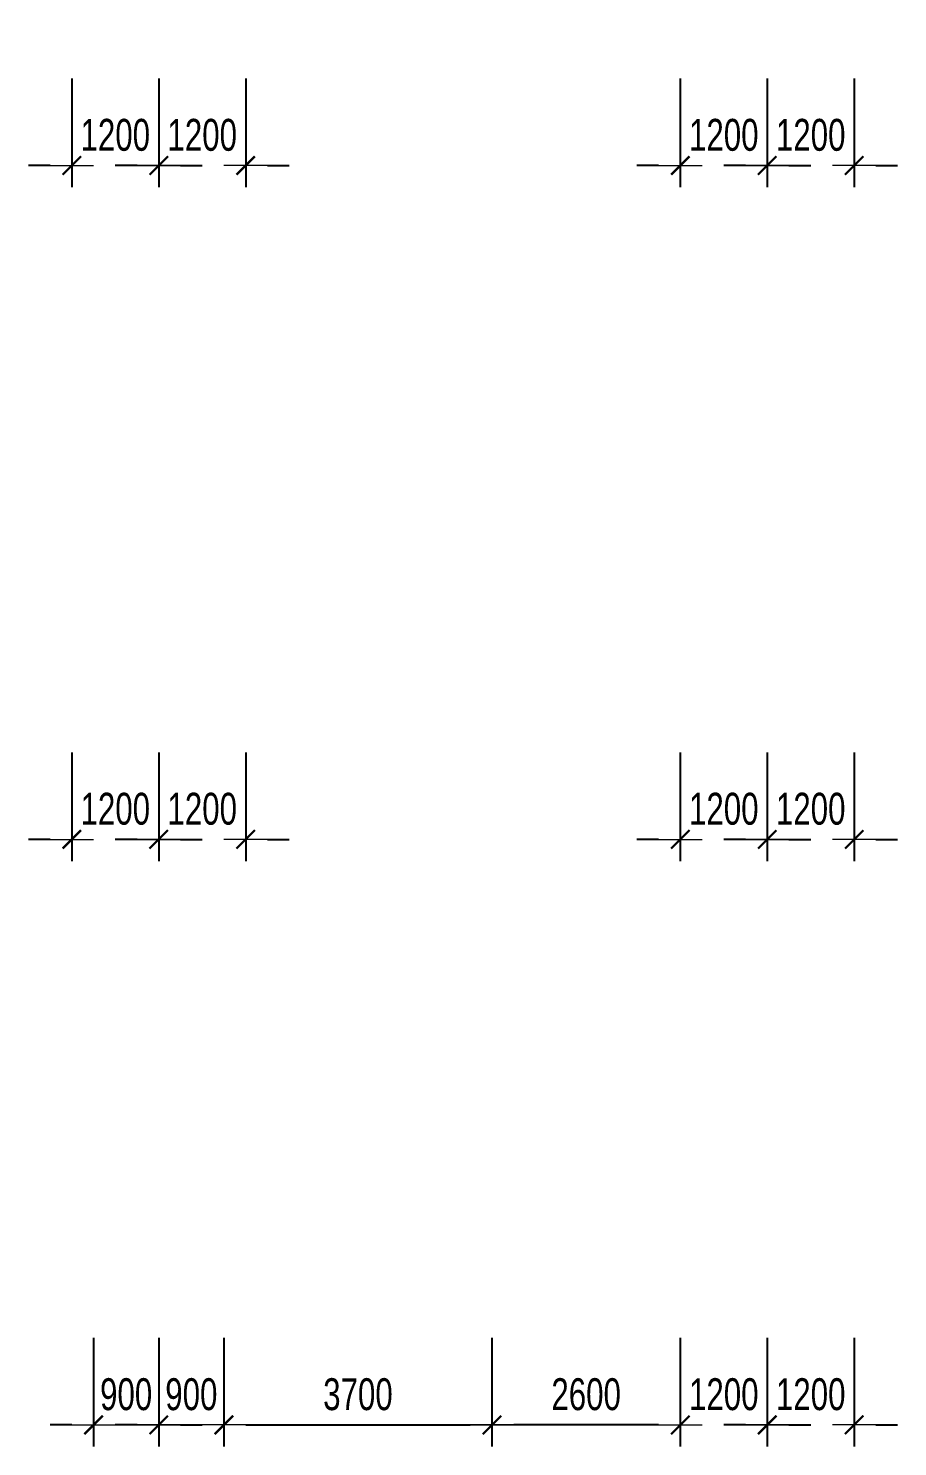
# Model space of a CAD drawing. Header units: millimetres. Extents: x -270655 to 676466, y -1281 to 105022.
# Drawn here: x 104000 to 116000, y 36252 to 55825 of the extents above; entities that cross this region are included whole.
import ezdxf

# ---------------------------------------------------------------- set-up
doc = ezdxf.new("R2010")
doc.units = ezdxf.units.MM
doc.layers.get('Defpoints').update_dxf_attribs({"color": 151, "lineweight": 9})
doc.layers.add('NDC_S_DIM', color=1, linetype='Continuous', lineweight=15)
doc.styles.add('NDC_DIM', font='', dxfattribs={"width": 0.75})
doc.styles.get('NDC_DIM').set_extended_font_data('Dotum')
doc.dimstyles.new('NDC_dim_200', dxfattribs={"dimscale": 200, "dimtxt": 2.2, "dimasz": 1.5, "dimexe": 1.5, "dimexo": 2.5, "dimgap": 1, "dimtad": 1, "dimdec": 0, "dimzin": 0, "dimdsep": 46, "dimtxsty": 'NDC_DIM', "dimblk": 'DIMMARK', "dimcen": 0.09, "dimdle": 1.2, "dimclrd": 1, "dimclre": 1, "dimclrt": 3, "dimadec": 0, "dimazin": 0, "dimtfac": 1, "dimtdec": 0, "dimtix": 1, "dimtofl": 0, "dimtmove": 0, "dimatfit": 3, "dimfxl": 6, "dimfxlon": 1, "dimtolj": 1, "dimtzin": 0, "dimarcsym": 0})

# ---------------------------------------------------------------- blocks, each defined once
blk = doc.blocks.new('DIMMARK')
at = {"layer": 'NDC_S_DIM', "color": 1}
blk.add_line((-1.5, 0), (1, 0), dxfattribs=at)
at = {"layer": 'NDC_S_DIM', "color": 2, "const_width": 0.1}
blk.add_lwpolyline([(-0.424, -0.424), (0.424, 0.424)], dxfattribs=at)
blk = doc.blocks.new('*D503')
at = {"layer": 'Defpoints', "color": 0, "transparency": 16777216}
for p in [(104900, 38445), (105800, 38445), (105800, 36552)]:
    blk.add_point(p, dxfattribs=at)
at = {"layer": 'NDC_S_DIM', "color": 1, "lineweight": -2, "transparency": 16777216}
for p, q in [((104900, 37752), (104900, 36252)), ((105800, 37752), (105800, 36252)), ((104600, 36552), (104300, 36552)), ((106100, 36552), (106400, 36552))]:
    blk.add_line(p, q, dxfattribs=at)
at = {"layer": 'NDC_S_DIM', "color": 1, "lineweight": -2, "transparency": 16777216, "xscale": 300, "yscale": 300, "zscale": 300}
blk.add_blockref('DIMMARK', (104900, 36552), dxfattribs=at)
at = {"layer": 'NDC_S_DIM', "color": 1, "lineweight": -2, "transparency": 16777216, "xscale": 300, "yscale": 300, "zscale": 300, "rotation": 180}
blk.add_blockref('DIMMARK', (105800, 36552), dxfattribs=at)
at = {"layer": 'NDC_S_DIM', "color": 3, "transparency": 16777216, "insert": (105350, 36973), "char_height": 440, "attachment_point": 5, "style": 'NDC_DIM'}
blk.add_mtext('\\A1;900', dxfattribs=at)
blk = doc.blocks.new('*D504')
at = {"layer": 'Defpoints', "color": 0, "transparency": 16777216}
for p in [(105800, 38445), (106700, 38445), (106700, 36552)]:
    blk.add_point(p, dxfattribs=at)
at = {"layer": 'NDC_S_DIM', "color": 1, "lineweight": -2, "transparency": 16777216}
for p, q in [((105800, 37752), (105800, 36252)), ((106700, 37752), (106700, 36252)), ((105500, 36552), (105200, 36552)), ((107000, 36552), (107300, 36552))]:
    blk.add_line(p, q, dxfattribs=at)
at = {"layer": 'NDC_S_DIM', "color": 1, "lineweight": -2, "transparency": 16777216, "xscale": 300, "yscale": 300, "zscale": 300}
blk.add_blockref('DIMMARK', (105800, 36552), dxfattribs=at)
at = {"layer": 'NDC_S_DIM', "color": 1, "lineweight": -2, "transparency": 16777216, "xscale": 300, "yscale": 300, "zscale": 300, "rotation": 180}
blk.add_blockref('DIMMARK', (106700, 36552), dxfattribs=at)
at = {"layer": 'NDC_S_DIM', "color": 3, "transparency": 16777216, "insert": (106250, 36973), "char_height": 440, "attachment_point": 5, "style": 'NDC_DIM'}
blk.add_mtext('\\A1;900', dxfattribs=at)
blk = doc.blocks.new('*D505')
at = {"layer": 'Defpoints', "color": 0, "transparency": 16777216}
for p in [(113000, 38445), (114200, 38445), (114200, 36552)]:
    blk.add_point(p, dxfattribs=at)
at = {"layer": 'NDC_S_DIM', "color": 1, "lineweight": -2, "transparency": 16777216}
for p, q in [((113000, 37752), (113000, 36252)), ((114200, 37752), (114200, 36252)), ((112700, 36552), (112400, 36552)), ((114500, 36552), (114800, 36552))]:
    blk.add_line(p, q, dxfattribs=at)
at = {"layer": 'NDC_S_DIM', "color": 1, "lineweight": -2, "transparency": 16777216, "xscale": 300, "yscale": 300, "zscale": 300}
blk.add_blockref('DIMMARK', (113000, 36552), dxfattribs=at)
at = {"layer": 'NDC_S_DIM', "color": 1, "lineweight": -2, "transparency": 16777216, "xscale": 300, "yscale": 300, "zscale": 300, "rotation": 180}
blk.add_blockref('DIMMARK', (114200, 36552), dxfattribs=at)
at = {"layer": 'NDC_S_DIM', "color": 3, "transparency": 16777216, "insert": (113600, 36973), "char_height": 440, "attachment_point": 5, "style": 'NDC_DIM'}
blk.add_mtext('\\A1;1200', dxfattribs=at)
blk = doc.blocks.new('*D506')
at = {"layer": 'Defpoints', "color": 0, "transparency": 16777216}
for p in [(114200, 38445), (115400, 38445), (115400, 36552)]:
    blk.add_point(p, dxfattribs=at)
at = {"layer": 'NDC_S_DIM', "color": 1, "lineweight": -2, "transparency": 16777216}
for p, q in [((114200, 37752), (114200, 36252)), ((115400, 37752), (115400, 36252)), ((113900, 36552), (113600, 36552)), ((115700, 36552), (116000, 36552))]:
    blk.add_line(p, q, dxfattribs=at)
at = {"layer": 'NDC_S_DIM', "color": 1, "lineweight": -2, "transparency": 16777216, "xscale": 300, "yscale": 300, "zscale": 300}
blk.add_blockref('DIMMARK', (114200, 36552), dxfattribs=at)
at = {"layer": 'NDC_S_DIM', "color": 1, "lineweight": -2, "transparency": 16777216, "xscale": 300, "yscale": 300, "zscale": 300, "rotation": 180}
blk.add_blockref('DIMMARK', (115400, 36552), dxfattribs=at)
at = {"layer": 'NDC_S_DIM', "color": 3, "transparency": 16777216, "insert": (114800, 36973), "char_height": 440, "attachment_point": 5, "style": 'NDC_DIM'}
blk.add_mtext('\\A1;1200', dxfattribs=at)
blk = doc.blocks.new('*D507')
at = {"layer": 'Defpoints', "color": 0, "transparency": 16777216}
for p in [(110400, 38500), (113000, 38500), (110400, 36552)]:
    blk.add_point(p, dxfattribs=at)
at = {"layer": 'NDC_S_DIM', "color": 1, "lineweight": -2, "transparency": 16777216}
for p, q in [((110400, 37752), (110400, 36252)), ((113000, 37752), (113000, 36252)), ((112700, 36552), (110700, 36552))]:
    blk.add_line(p, q, dxfattribs=at)
at = {"layer": 'NDC_S_DIM', "color": 1, "lineweight": -2, "transparency": 16777216, "xscale": 300, "yscale": 300, "zscale": 300, "rotation": 180}
blk.add_blockref('DIMMARK', (110400, 36552), dxfattribs=at)
at = {"layer": 'NDC_S_DIM', "color": 1, "lineweight": -2, "transparency": 16777216, "xscale": 300, "yscale": 300, "zscale": 300}
blk.add_blockref('DIMMARK', (113000, 36552), dxfattribs=at)
at = {"layer": 'NDC_S_DIM', "color": 3, "transparency": 16777216, "insert": (111700, 36973), "char_height": 440, "attachment_point": 5, "style": 'NDC_DIM'}
blk.add_mtext('\\A1;2600', dxfattribs=at)
blk = doc.blocks.new('*D508')
at = {"layer": 'Defpoints', "color": 0, "transparency": 16777216}
for p in [(110400, 38500), (106700, 37878), (110400, 36552)]:
    blk.add_point(p, dxfattribs=at)
at = {"layer": 'NDC_S_DIM', "color": 1, "lineweight": -2, "transparency": 16777216}
for p, q in [((110400, 37752), (110400, 36252)), ((106700, 37378), (106700, 36252)), ((107000, 36552), (110100, 36552))]:
    blk.add_line(p, q, dxfattribs=at)
at = {"layer": 'NDC_S_DIM', "color": 1, "lineweight": -2, "transparency": 16777216, "xscale": 300, "yscale": 300, "zscale": 300, "rotation": 180}
blk.add_blockref('DIMMARK', (106700, 36552), dxfattribs=at)
at = {"layer": 'NDC_S_DIM', "color": 1, "lineweight": -2, "transparency": 16777216, "xscale": 300, "yscale": 300, "zscale": 300}
blk.add_blockref('DIMMARK', (110400, 36552), dxfattribs=at)
at = {"layer": 'NDC_S_DIM', "color": 3, "transparency": 16777216, "insert": (108550, 36973), "char_height": 440, "attachment_point": 5, "style": 'NDC_DIM'}
blk.add_mtext('\\A1;3700', dxfattribs=at)
blk = doc.blocks.new('*D516')
at = {"layer": 'Defpoints', "color": 0, "transparency": 16777216}
for p in [(113000, 46525), (114200, 46525), (114200, 44633)]:
    blk.add_point(p, dxfattribs=at)
at = {"layer": 'NDC_S_DIM', "color": 1, "lineweight": -2, "transparency": 16777216}
for p, q in [((113000, 45833), (113000, 44333)), ((114200, 45833), (114200, 44333)), ((112700, 44633), (112400, 44633)), ((114500, 44633), (114800, 44633))]:
    blk.add_line(p, q, dxfattribs=at)
at = {"layer": 'NDC_S_DIM', "color": 1, "lineweight": -2, "transparency": 16777216, "xscale": 300, "yscale": 300, "zscale": 300}
blk.add_blockref('DIMMARK', (113000, 44633), dxfattribs=at)
at = {"layer": 'NDC_S_DIM', "color": 1, "lineweight": -2, "transparency": 16777216, "xscale": 300, "yscale": 300, "zscale": 300, "rotation": 180}
blk.add_blockref('DIMMARK', (114200, 44633), dxfattribs=at)
at = {"layer": 'NDC_S_DIM', "color": 3, "transparency": 16777216, "insert": (113600, 45053), "char_height": 440, "attachment_point": 5, "style": 'NDC_DIM'}
blk.add_mtext('\\A1;1200', dxfattribs=at)
blk = doc.blocks.new('*D517')
at = {"layer": 'Defpoints', "color": 0, "transparency": 16777216}
for p in [(114200, 46525), (115400, 46525), (115400, 44633)]:
    blk.add_point(p, dxfattribs=at)
at = {"layer": 'NDC_S_DIM', "color": 1, "lineweight": -2, "transparency": 16777216}
for p, q in [((114200, 45833), (114200, 44333)), ((115400, 45833), (115400, 44333)), ((113900, 44633), (113600, 44633)), ((115700, 44633), (116000, 44633))]:
    blk.add_line(p, q, dxfattribs=at)
at = {"layer": 'NDC_S_DIM', "color": 1, "lineweight": -2, "transparency": 16777216, "xscale": 300, "yscale": 300, "zscale": 300}
blk.add_blockref('DIMMARK', (114200, 44633), dxfattribs=at)
at = {"layer": 'NDC_S_DIM', "color": 1, "lineweight": -2, "transparency": 16777216, "xscale": 300, "yscale": 300, "zscale": 300, "rotation": 180}
blk.add_blockref('DIMMARK', (115400, 44633), dxfattribs=at)
at = {"layer": 'NDC_S_DIM', "color": 3, "transparency": 16777216, "insert": (114800, 45053), "char_height": 440, "attachment_point": 5, "style": 'NDC_DIM'}
blk.add_mtext('\\A1;1200', dxfattribs=at)
blk = doc.blocks.new('*D518')
at = {"layer": 'Defpoints', "color": 0, "transparency": 16777216}
for p in [(104600, 46525), (105800, 46525), (105800, 44633)]:
    blk.add_point(p, dxfattribs=at)
at = {"layer": 'NDC_S_DIM', "color": 1, "lineweight": -2, "transparency": 16777216}
for p, q in [((104600, 45833), (104600, 44333)), ((105800, 45833), (105800, 44333)), ((104300, 44633), (104000, 44633)), ((106100, 44633), (106400, 44633))]:
    blk.add_line(p, q, dxfattribs=at)
at = {"layer": 'NDC_S_DIM', "color": 1, "lineweight": -2, "transparency": 16777216, "xscale": 300, "yscale": 300, "zscale": 300}
blk.add_blockref('DIMMARK', (104600, 44633), dxfattribs=at)
at = {"layer": 'NDC_S_DIM', "color": 1, "lineweight": -2, "transparency": 16777216, "xscale": 300, "yscale": 300, "zscale": 300, "rotation": 180}
blk.add_blockref('DIMMARK', (105800, 44633), dxfattribs=at)
at = {"layer": 'NDC_S_DIM', "color": 3, "transparency": 16777216, "insert": (105200, 45053), "char_height": 440, "attachment_point": 5, "style": 'NDC_DIM'}
blk.add_mtext('\\A1;1200', dxfattribs=at)
blk = doc.blocks.new('*D519')
at = {"layer": 'Defpoints', "color": 0, "transparency": 16777216}
for p in [(105800, 46525), (107000, 46525), (107000, 44633)]:
    blk.add_point(p, dxfattribs=at)
at = {"layer": 'NDC_S_DIM', "color": 1, "lineweight": -2, "transparency": 16777216}
for p, q in [((105800, 45833), (105800, 44333)), ((107000, 45833), (107000, 44333)), ((105500, 44633), (105200, 44633)), ((107300, 44633), (107600, 44633))]:
    blk.add_line(p, q, dxfattribs=at)
at = {"layer": 'NDC_S_DIM', "color": 1, "lineweight": -2, "transparency": 16777216, "xscale": 300, "yscale": 300, "zscale": 300}
blk.add_blockref('DIMMARK', (105800, 44633), dxfattribs=at)
at = {"layer": 'NDC_S_DIM', "color": 1, "lineweight": -2, "transparency": 16777216, "xscale": 300, "yscale": 300, "zscale": 300, "rotation": 180}
blk.add_blockref('DIMMARK', (107000, 44633), dxfattribs=at)
at = {"layer": 'NDC_S_DIM', "color": 3, "transparency": 16777216, "insert": (106400, 45053), "char_height": 440, "attachment_point": 5, "style": 'NDC_DIM'}
blk.add_mtext('\\A1;1200', dxfattribs=at)
blk = doc.blocks.new('*D526')
at = {"layer": 'Defpoints', "color": 0, "transparency": 16777216}
for p in [(104600, 55825), (105800, 55825), (105800, 53933)]:
    blk.add_point(p, dxfattribs=at)
at = {"layer": 'NDC_S_DIM', "color": 1, "lineweight": -2, "transparency": 16777216}
for p, q in [((104600, 55133), (104600, 53633)), ((105800, 55133), (105800, 53633)), ((104300, 53933), (104000, 53933)), ((106100, 53933), (106400, 53933))]:
    blk.add_line(p, q, dxfattribs=at)
at = {"layer": 'NDC_S_DIM', "color": 1, "lineweight": -2, "transparency": 16777216, "xscale": 300, "yscale": 300, "zscale": 300}
blk.add_blockref('DIMMARK', (104600, 53933), dxfattribs=at)
at = {"layer": 'NDC_S_DIM', "color": 1, "lineweight": -2, "transparency": 16777216, "xscale": 300, "yscale": 300, "zscale": 300, "rotation": 180}
blk.add_blockref('DIMMARK', (105800, 53933), dxfattribs=at)
at = {"layer": 'NDC_S_DIM', "color": 3, "transparency": 16777216, "insert": (105200, 54353), "char_height": 440, "attachment_point": 5, "style": 'NDC_DIM'}
blk.add_mtext('\\A1;1200', dxfattribs=at)
blk = doc.blocks.new('*D527')
at = {"layer": 'Defpoints', "color": 0, "transparency": 16777216}
for p in [(105800, 55825), (107000, 55825), (107000, 53933)]:
    blk.add_point(p, dxfattribs=at)
at = {"layer": 'NDC_S_DIM', "color": 1, "lineweight": -2, "transparency": 16777216}
for p, q in [((105800, 55133), (105800, 53633)), ((107000, 55133), (107000, 53633)), ((105500, 53933), (105200, 53933)), ((107300, 53933), (107600, 53933))]:
    blk.add_line(p, q, dxfattribs=at)
at = {"layer": 'NDC_S_DIM', "color": 1, "lineweight": -2, "transparency": 16777216, "xscale": 300, "yscale": 300, "zscale": 300}
blk.add_blockref('DIMMARK', (105800, 53933), dxfattribs=at)
at = {"layer": 'NDC_S_DIM', "color": 1, "lineweight": -2, "transparency": 16777216, "xscale": 300, "yscale": 300, "zscale": 300, "rotation": 180}
blk.add_blockref('DIMMARK', (107000, 53933), dxfattribs=at)
at = {"layer": 'NDC_S_DIM', "color": 3, "transparency": 16777216, "insert": (106400, 54353), "char_height": 440, "attachment_point": 5, "style": 'NDC_DIM'}
blk.add_mtext('\\A1;1200', dxfattribs=at)
blk = doc.blocks.new('*D528')
at = {"layer": 'Defpoints', "color": 0, "transparency": 16777216}
for p in [(113000, 55825), (114200, 55825), (114200, 53933)]:
    blk.add_point(p, dxfattribs=at)
at = {"layer": 'NDC_S_DIM', "color": 1, "lineweight": -2, "transparency": 16777216}
for p, q in [((113000, 55133), (113000, 53633)), ((114200, 55133), (114200, 53633)), ((112700, 53933), (112400, 53933)), ((114500, 53933), (114800, 53933))]:
    blk.add_line(p, q, dxfattribs=at)
at = {"layer": 'NDC_S_DIM', "color": 1, "lineweight": -2, "transparency": 16777216, "xscale": 300, "yscale": 300, "zscale": 300}
blk.add_blockref('DIMMARK', (113000, 53933), dxfattribs=at)
at = {"layer": 'NDC_S_DIM', "color": 1, "lineweight": -2, "transparency": 16777216, "xscale": 300, "yscale": 300, "zscale": 300, "rotation": 180}
blk.add_blockref('DIMMARK', (114200, 53933), dxfattribs=at)
at = {"layer": 'NDC_S_DIM', "color": 3, "transparency": 16777216, "insert": (113600, 54353), "char_height": 440, "attachment_point": 5, "style": 'NDC_DIM'}
blk.add_mtext('\\A1;1200', dxfattribs=at)
blk = doc.blocks.new('*D529')
at = {"layer": 'Defpoints', "color": 0, "transparency": 16777216}
for p in [(114200, 55825), (115400, 55825), (115400, 53933)]:
    blk.add_point(p, dxfattribs=at)
at = {"layer": 'NDC_S_DIM', "color": 1, "lineweight": -2, "transparency": 16777216}
for p, q in [((114200, 55133), (114200, 53633)), ((115400, 55133), (115400, 53633)), ((113900, 53933), (113600, 53933)), ((115700, 53933), (116000, 53933))]:
    blk.add_line(p, q, dxfattribs=at)
at = {"layer": 'NDC_S_DIM', "color": 1, "lineweight": -2, "transparency": 16777216, "xscale": 300, "yscale": 300, "zscale": 300}
blk.add_blockref('DIMMARK', (114200, 53933), dxfattribs=at)
at = {"layer": 'NDC_S_DIM', "color": 1, "lineweight": -2, "transparency": 16777216, "xscale": 300, "yscale": 300, "zscale": 300, "rotation": 180}
blk.add_blockref('DIMMARK', (115400, 53933), dxfattribs=at)
at = {"layer": 'NDC_S_DIM', "color": 3, "transparency": 16777216, "insert": (114800, 54353), "char_height": 440, "attachment_point": 5, "style": 'NDC_DIM'}
blk.add_mtext('\\A1;1200', dxfattribs=at)

msp = doc.modelspace()

# ---------------------------------------------------------------- dimensions: what is measured, and where the dimension line sits
at = {"layer": 'NDC_S_DIM'}
for base, p1, p2, picture, middle in [((105800, 53932.6), (104600, 55825.4), (105800, 55825.4), '*D526', (105200, 54352.9)), ((107000, 53932.6), (105800, 55825.4), (107000, 55825.4), '*D527', (106400, 54352.9)), ((114200, 53932.6), (113000, 55825.4), (114200, 55825.4), '*D528', (113600, 54352.9)), ((115400, 53932.6), (114200, 55825.4), (115400, 55825.4), '*D529', (114800, 54352.9)), ((105800, 44632.6), (104600, 46525.4), (105800, 46525.4), '*D518', (105200, 45052.9)), ((107000, 44632.6), (105800, 46525.4), (107000, 46525.4), '*D519', (106400, 45052.9)), ((114200, 44632.6), (113000, 46525.4), (114200, 46525.4), '*D516', (113600, 45052.9)), ((115400, 44632.6), (114200, 46525.4), (115400, 46525.4), '*D517', (114800, 45052.9)), ((105800, 36552.3), (104900, 38445.1), (105800, 38445.1), '*D503', (105350, 36972.6)), ((106700, 36552.3), (105800, 38445.1), (106700, 38445.1), '*D504', (106250, 36972.6)), ((110400, 36552.3), (106700, 37877.8), (110400, 38500), '*D508', (108550, 36972.6)), ((110400, 36552.3), (113000, 38500), (110400, 38500), '*D507', (111700, 36972.6)), ((114200, 36552.3), (113000, 38445.1), (114200, 38445.1), '*D505', (113600, 36972.6)), ((115400, 36552.3), (114200, 38445.1), (115400, 38445.1), '*D506', (114800, 36972.6))]:
    dim = msp.add_linear_dim(base=base, p1=p1, p2=p2, dimstyle='NDC_dim_200', dxfattribs=at)
    dim.commit()
    dim.dimension.update_dxf_attribs({"geometry": picture, "text_midpoint": middle})

doc.saveas('drawing.dxf')
